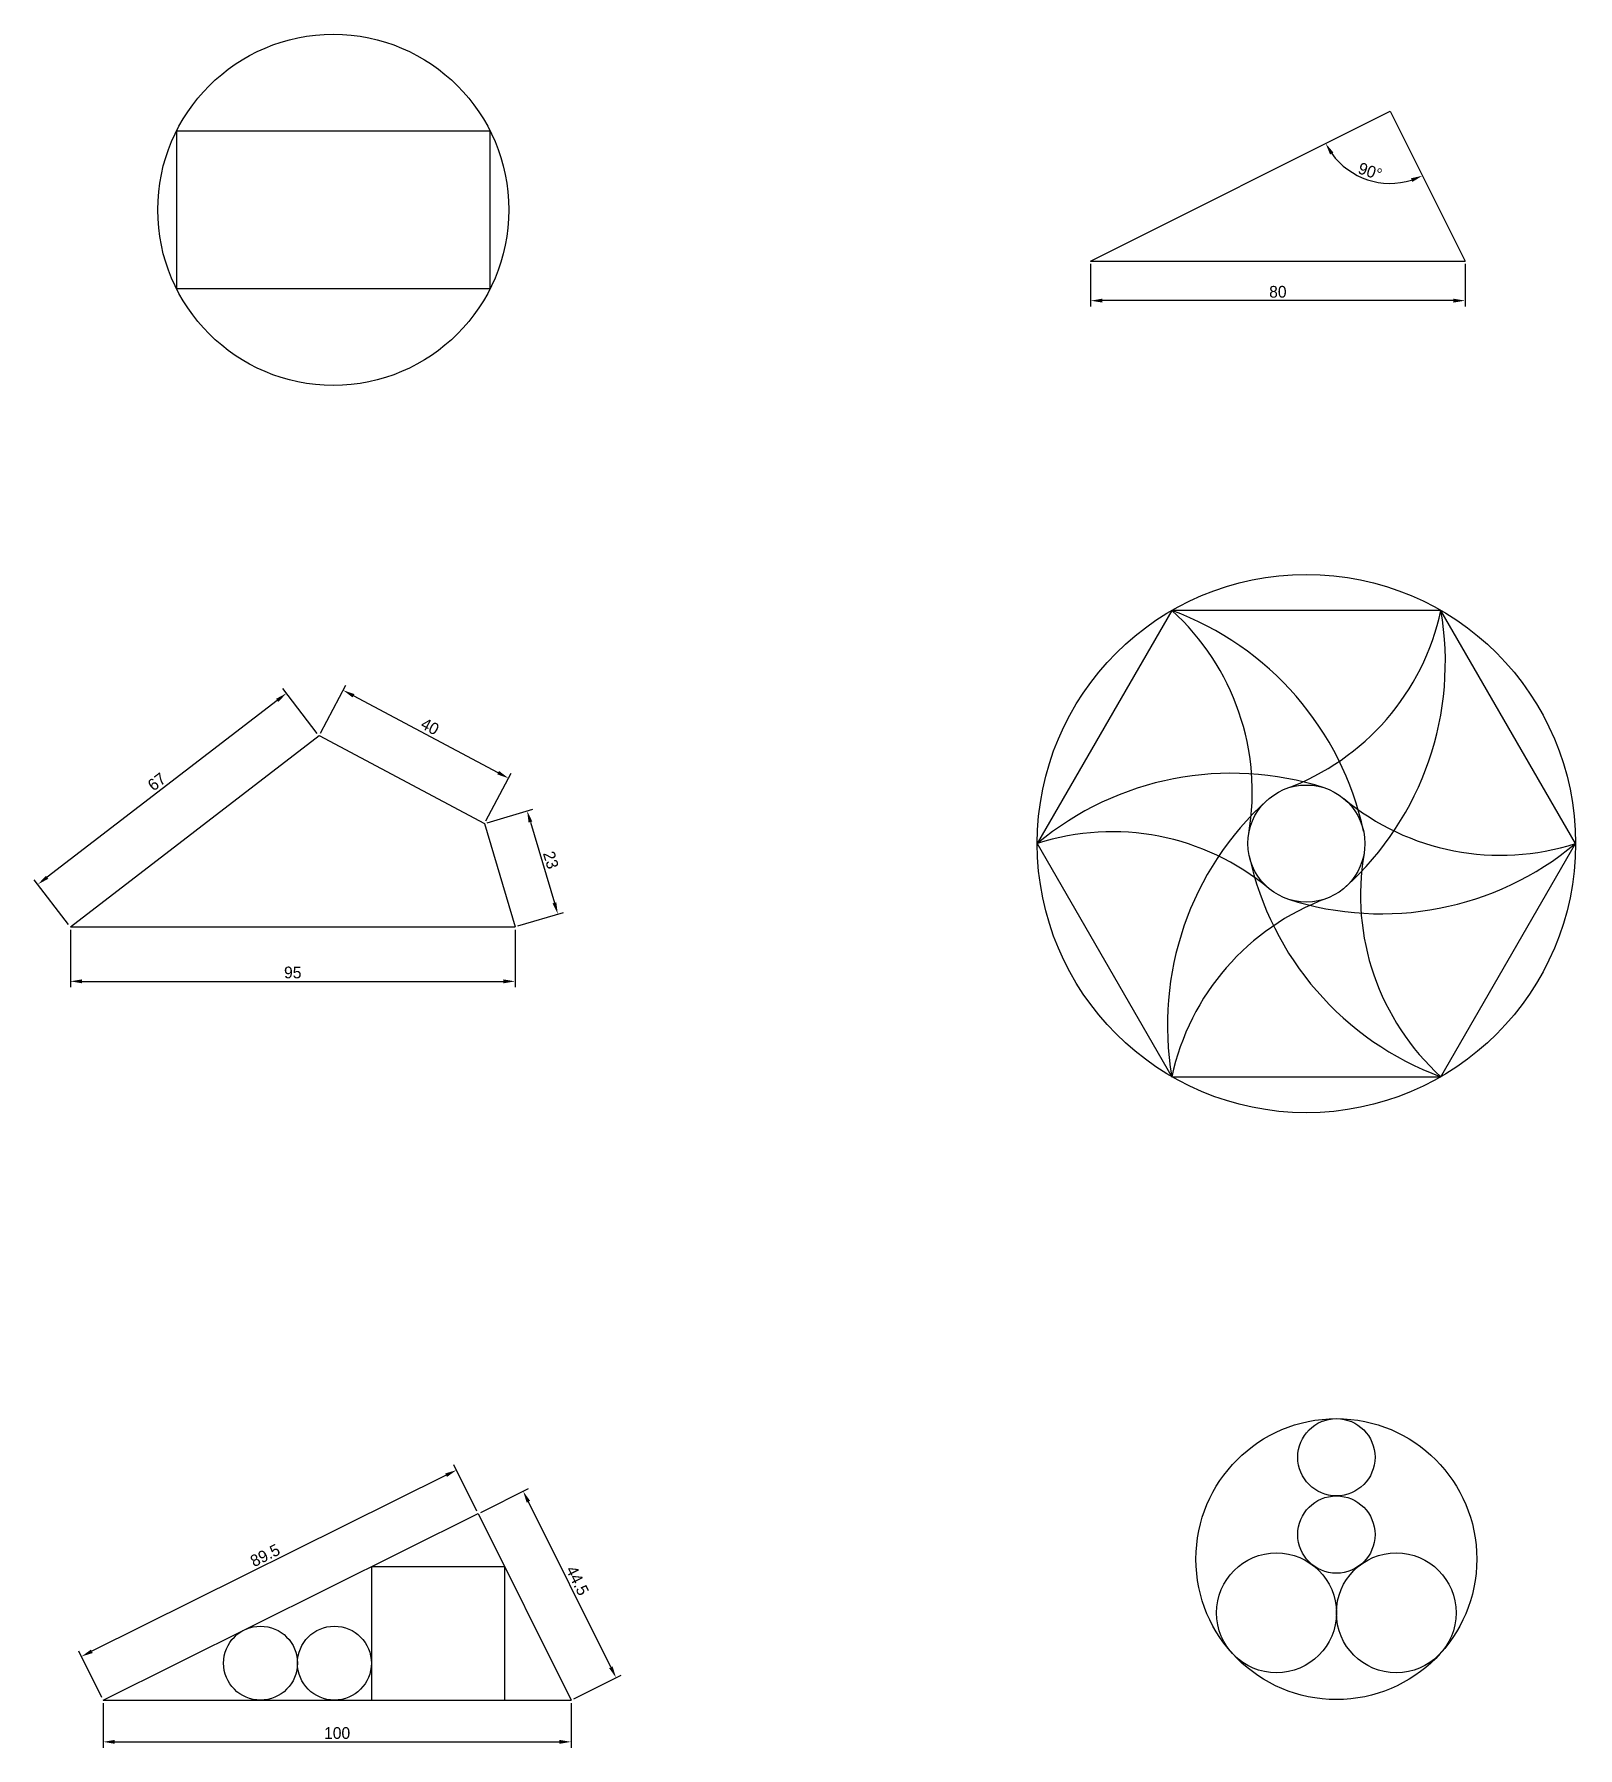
# Model space of a CAD drawing. Header units: millimetres. Extents: x -126 to 204, y 230 to 596.
import ezdxf

# ---------------------------------------------------------------- set-up
doc = ezdxf.new("R2010")
doc.units = ezdxf.units.MM
doc.header["$PDMODE"] = 3
doc.dimstyles.new('ISO-25', dxfattribs={"dimtxt": 2.5, "dimasz": 2.5, "dimexe": 1.25, "dimexo": 0.625, "dimtad": 1, "dimtoh": 1, "dimdsep": 46, "dimtxsty": 'Standard', "dimcen": 2.5, "dimadec": 0, "dimazin": 0, "dimtfac": 1, "dimtofl": 0, "dimtmove": 0, "dimatfit": 3, "dimfxl": 1, "dimarcsym": 0})

# ---------------------------------------------------------------- blocks, each defined once
blk = doc.blocks.new('*D4')
at = {"color": 0, "lineweight": -2, "transparency": 16777216}
for p, q in [((-118.04, 405.2), (-118.04, 392.92)), ((-23.04, 405.2), (-23.04, 392.92)), ((-115.54, 394.17), (-25.54, 394.17))]:
    blk.add_line(p, q, dxfattribs=at)
at = {"color": 0, "transparency": 16777216}
for points in [[(-115.54, 394.59), (-115.54, 393.75), (-118.04, 394.17)], [(-25.54, 394.59), (-25.54, 393.75), (-23.04, 394.17)]]:
    blk.add_solid(points, dxfattribs=at)
at = {"layer": 'Defpoints', "color": 0, "transparency": 16777216}
for p in [(-118.04, 405.82), (-23.04, 405.82), (-23.04, 394.17)]:
    blk.add_point(p, dxfattribs=at)
at = {"color": 0, "transparency": 16777216, "insert": (-70.54, 396.05), "char_height": 2.5, "attachment_point": 5}
blk.add_mtext('95', dxfattribs=at)
blk = doc.blocks.new('*D5')
at = {"color": 0, "lineweight": -2, "transparency": 16777216}
for p, q in [((-73.86, 454.18), (-123.02, 416.4)), ((-65.3, 447.14), (-72.64, 456.7)), ((-118.42, 406.32), (-125.76, 415.87))]:
    blk.add_line(p, q, dxfattribs=at)
at = {"color": 0, "transparency": 16777216}
for points in [[(-74.11, 454.51), (-73.61, 453.85), (-71.88, 455.71)], [(-123.27, 416.73), (-122.77, 416.07), (-125, 414.88)]]:
    blk.add_solid(points, dxfattribs=at)
at = {"layer": 'Defpoints', "color": 0, "transparency": 16777216}
for p in [(-64.92, 446.65), (-125, 414.88), (-118.04, 405.82)]:
    blk.add_point(p, dxfattribs=at)
at = {"color": 0, "transparency": 16777216, "insert": (-99.58, 436.78), "char_height": 2.5, "attachment_point": 5, "rotation": 37.5405}
blk.add_mtext('67', dxfattribs=at)
blk = doc.blocks.new('*D6')
at = {"color": 0, "lineweight": -2, "transparency": 16777216}
for p, q in [((-64.62, 447.2), (-59.18, 457.44)), ((-26.65, 438.73), (-57.56, 455.17)), ((-29.31, 428.42), (-23.86, 438.66))]:
    blk.add_line(p, q, dxfattribs=at)
at = {"color": 0, "transparency": 16777216}
for points in [[(-57.36, 455.53), (-57.75, 454.8), (-59.76, 456.34)], [(-26.46, 439.1), (-26.85, 438.37), (-24.45, 437.56)]]:
    blk.add_solid(points, dxfattribs=at)
at = {"layer": 'Defpoints', "color": 0, "transparency": 16777216}
for p in [(-59.76, 456.34), (-64.92, 446.65), (-29.6, 427.87)]:
    blk.add_point(p, dxfattribs=at)
at = {"color": 0, "transparency": 16777216, "insert": (-41.22, 448.61), "char_height": 2.5, "attachment_point": 5, "rotation": 332}
blk.add_mtext('40', dxfattribs=at)
blk = doc.blocks.new('*D7')
at = {"color": 0, "lineweight": -2, "transparency": 16777216}
for p, q in [((-29, 428.05), (-19.27, 430.94)), ((-19.76, 428.19), (-14.63, 410.93)), ((-22.44, 406), (-12.72, 408.89))]:
    blk.add_line(p, q, dxfattribs=at)
at = {"color": 0, "transparency": 16777216}
for points in [[(-19.36, 428.31), (-20.16, 428.07), (-20.47, 430.58)], [(-14.23, 411.05), (-15.03, 410.81), (-13.92, 408.54)]]:
    blk.add_solid(points, dxfattribs=at)
at = {"layer": 'Defpoints', "color": 0, "transparency": 16777216}
for p in [(-29.6, 427.87), (-13.92, 408.54), (-23.04, 405.82)]:
    blk.add_point(p, dxfattribs=at)
at = {"color": 0, "transparency": 16777216, "insert": (-15.4, 420.09), "char_height": 2.5, "attachment_point": 5, "rotation": 286.5622}
blk.add_mtext('23', dxfattribs=at)
blk = doc.blocks.new('*D9')
at = {"color": 0, "lineweight": -2, "transparency": 16777216}
for p, q in [((99.92, 547.39), (99.92, 538.31)), ((179.92, 547.39), (179.92, 538.31)), ((177.42, 539.56), (102.42, 539.56))]:
    blk.add_line(p, q, dxfattribs=at)
at = {"color": 0, "transparency": 16777216}
for points in [[(102.42, 539.98), (102.42, 539.15), (99.92, 539.56)], [(177.42, 539.98), (177.42, 539.15), (179.92, 539.56)]]:
    blk.add_solid(points, dxfattribs=at)
at = {"layer": 'Defpoints', "color": 0, "transparency": 16777216}
for p in [(99.92, 548.02), (179.92, 548.02), (99.92, 539.56)]:
    blk.add_point(p, dxfattribs=at)
at = {"color": 0, "transparency": 16777216, "insert": (139.92, 541.44), "char_height": 2.5, "attachment_point": 5}
blk.add_mtext('80', dxfattribs=at)
blk = doc.blocks.new('*D10')
at = {"color": 0, "lineweight": -2, "transparency": 16777216}
blk.add_arc((163.92, 580.02), 15.41, 215.871, 287.2591, dxfattribs=at)
at = {"color": 0, "transparency": 16777216}
for points in [[(151.08, 570.77), (151.79, 571.2), (150.14, 573.13)], [(168.34, 565.69), (168.65, 564.92), (170.81, 566.24)]]:
    blk.add_solid(points, dxfattribs=at)
at = {"layer": 'Defpoints', "color": 0, "transparency": 16777216}
for p in [(163.92, 580.02), (163.92, 580.02), (155.43, 567.16), (99.92, 548.02), (179.92, 548.02)]:
    blk.add_point(p, dxfattribs=at)
at = {"color": 0, "transparency": 16777216, "insert": (159.64, 567.18), "char_height": 2.5, "attachment_point": 5, "rotation": 341.5651}
blk.add_mtext('90°', dxfattribs=at)
blk = doc.blocks.new('*U11')
for centre, radius, start, end in [((-35.07, 40.56), 52.31, 290.2057, 347.8331), ((-47.8, 18.51), 64.81, 312.1669, 9.7943)]:
    blk.add_arc(centre, radius, start, end)
blk = doc.blocks.new('*U12')
at = {"color": 0, "linetype": 'ByBlock', "lineweight": -2, "transparency": 16777216}
for p, rotation in [((205.36, 394.9), 59.99999999999997), ((192.67, 374.64), 120), ((240.46, 372.93), 299.9999999999999), ((203.88, 353.52), 180), ((227.77, 352.66), 239.9999999999999)]:
    blk.add_blockref('*U11', p, dxfattribs=dict(at, rotation=rotation))
blk.add_blockref('*U11', (229.25, 394.05), dxfattribs=at)
blk = doc.blocks.new('*D13')
at = {"color": 0, "lineweight": -2, "transparency": 16777216}
for p, q in [((-30.36, 280.75), (-20.2, 285.82)), ((-2.58, 247.67), (-20.2, 283.02)), ((-10.51, 240.93), (-0.35, 245.99))]:
    blk.add_line(p, q, dxfattribs=at)
at = {"color": 0, "transparency": 16777216}
for points in [[(-19.83, 283.21), (-20.57, 282.83), (-21.32, 285.26)], [(-2.21, 247.85), (-2.95, 247.48), (-1.47, 245.43)]]:
    blk.add_solid(points, dxfattribs=at)
at = {"layer": 'Defpoints', "color": 0, "transparency": 16777216}
for p in [(-21.32, 285.26), (-30.91, 280.47), (-11.06, 240.65)]:
    blk.add_point(p, dxfattribs=at)
at = {"color": 0, "transparency": 16777216, "insert": (-9.71, 266.18), "char_height": 2.5, "attachment_point": 5, "rotation": 296.4917}
blk.add_mtext('44.5', dxfattribs=at)
blk = doc.blocks.new('*D14')
at = {"color": 0, "lineweight": -2, "transparency": 16777216}
for p, q in [((-31.19, 281.03), (-36.1, 290.91)), ((-37.78, 288.68), (-113.46, 251.08)), ((-111.34, 241.21), (-116.25, 251.08))]:
    blk.add_line(p, q, dxfattribs=at)
at = {"color": 0, "transparency": 16777216}
for points in [[(-37.97, 289.05), (-37.6, 288.31), (-35.54, 289.79)], [(-113.64, 251.45), (-113.27, 250.7), (-115.69, 249.96)]]:
    blk.add_solid(points, dxfattribs=at)
at = {"layer": 'Defpoints', "color": 0, "transparency": 16777216}
for p in [(-30.91, 280.47), (-115.69, 249.96), (-111.06, 240.65)]:
    blk.add_point(p, dxfattribs=at)
at = {"color": 0, "transparency": 16777216, "insert": (-76.45, 271.56), "char_height": 2.5, "attachment_point": 5, "rotation": 26.4233}
blk.add_mtext('89.5', dxfattribs=at)
blk = doc.blocks.new('*D15')
at = {"color": 0, "lineweight": -2, "transparency": 16777216}
for p, q in [((-111.06, 240.02), (-111.06, 230.48)), ((-11.06, 240.02), (-11.06, 230.48)), ((-108.56, 231.73), (-13.56, 231.73))]:
    blk.add_line(p, q, dxfattribs=at)
at = {"color": 0, "transparency": 16777216}
for points in [[(-108.56, 232.14), (-108.56, 231.31), (-111.06, 231.73)], [(-13.56, 232.14), (-13.56, 231.31), (-11.06, 231.73)]]:
    blk.add_solid(points, dxfattribs=at)
at = {"layer": 'Defpoints', "color": 0, "transparency": 16777216}
for p in [(-111.06, 240.65), (-11.06, 240.65), (-11.06, 231.73)]:
    blk.add_point(p, dxfattribs=at)
at = {"color": 0, "transparency": 16777216, "insert": (-61.06, 233.6), "char_height": 2.5, "attachment_point": 5}
blk.add_mtext('100', dxfattribs=at)

msp = doc.modelspace()

# ---------------------------------------------------------------- linework, layer by layer
for p, q in [((99.92, 548.018), (163.92, 580.018)), ((163.92, 580.018), (179.92, 548.018)), ((99.92, 548.018), (179.92, 548.018)), ((-118.042, 405.822), (-64.917, 446.647)), ((-64.917, 446.647), (-29.599, 427.868)), ((-29.599, 427.868), (-23.042, 405.822)), ((-118.042, 405.822), (-23.042, 405.822)), ((-111.065, 240.646), (-30.915, 280.474)), ((-30.915, 280.474), (-11.065, 240.646)), ((-111.065, 240.646), (-11.065, 240.646))]:
    msp.add_line(p, q)
for points in [[(-95.412, 542.188), (-28.33, 542.188), (-28.33, 575.729), (-95.412, 575.729)], [(88.515, 423.604), (117.265, 373.808), (174.765, 373.808), (203.515, 423.604), (174.765, 473.4), (117.265, 473.4)], [(-25.261, 269.131), (-53.741, 269.131), (-53.741, 240.652), (-25.261, 240.652)]]:
    msp.add_lwpolyline(points, close=True)
for centre, radius in [((-61.871, 558.958), 37.5), ((146.015, 423.604), 57.5), ((146.015, 423.604), 12.5), ((152.423, 270.771), 30), ((152.423, 292.515), 8.257), ((152.423, 276.002), 8.257), ((139.623, 259.282), 12.8), ((165.223, 259.282), 12.8), ((-77.43, 248.543), 7.896), ((-61.637, 248.543), 7.896)]:
    msp.add_circle(centre, radius)

# ---------------------------------------------------------------- block references
msp.add_blockref('*U12', (-70.551, 49.822))

# ---------------------------------------------------------------- dimensions: what is measured, and where the dimension line sits
dim = msp.add_angular_dim_2l(base=(155.43, 567.159), line1=((163.92, 580.018), (179.92, 548.018)), line2=((99.92, 548.018), (163.92, 580.018)), dimstyle='ISO-25')
dim.commit()
dim.dimension.update_dxf_attribs({"geometry": '*D10', "text_midpoint": (159.64, 567.178)})
for base, p1, p2, picture, middle in [((99.92, 539.562), (179.92, 548.018), (99.92, 548.018), '*D9', (139.92, 541.437)), ((-23.042, 394.17), (-118.042, 405.822), (-23.042, 405.822), '*D4', (-70.542, 396.045))]:
    dim = msp.add_linear_dim(base=base, p1=p1, p2=p2, dimstyle='ISO-25')
    dim.commit()
    dim.dimension.update_dxf_attribs({"geometry": picture, "text_midpoint": middle})
for p1, p2, distance, picture, middle in [((-64.917, 446.647), (-118.042, 405.822), -11.424, '*D5', (-99.583, 436.78)), ((-29.599, 427.868), (-64.917, 446.647), -10.977, '*D6', (-41.224, 448.605)), ((-29.599, 427.868), (-23.042, 405.822), 9.522, '*D7', (-15.396, 420.094)), ((-30.915, 280.474), (-111.065, 240.646), -10.405, '*D14', (-76.454, 271.557)), ((-11.065, 240.646), (-30.915, 280.474), -10.725, '*D13', (-9.713, 266.181)), ((-111.065, 240.646), (-11.065, 240.646), -8.921, '*D15', (-61.065, 233.6))]:
    dim = msp.add_aligned_dim(p1=p1, p2=p2, distance=distance, dimstyle='ISO-25')
    dim.commit()
    dim.dimension.update_dxf_attribs({"geometry": picture, "text_midpoint": middle})

doc.saveas('drawing.dxf')
